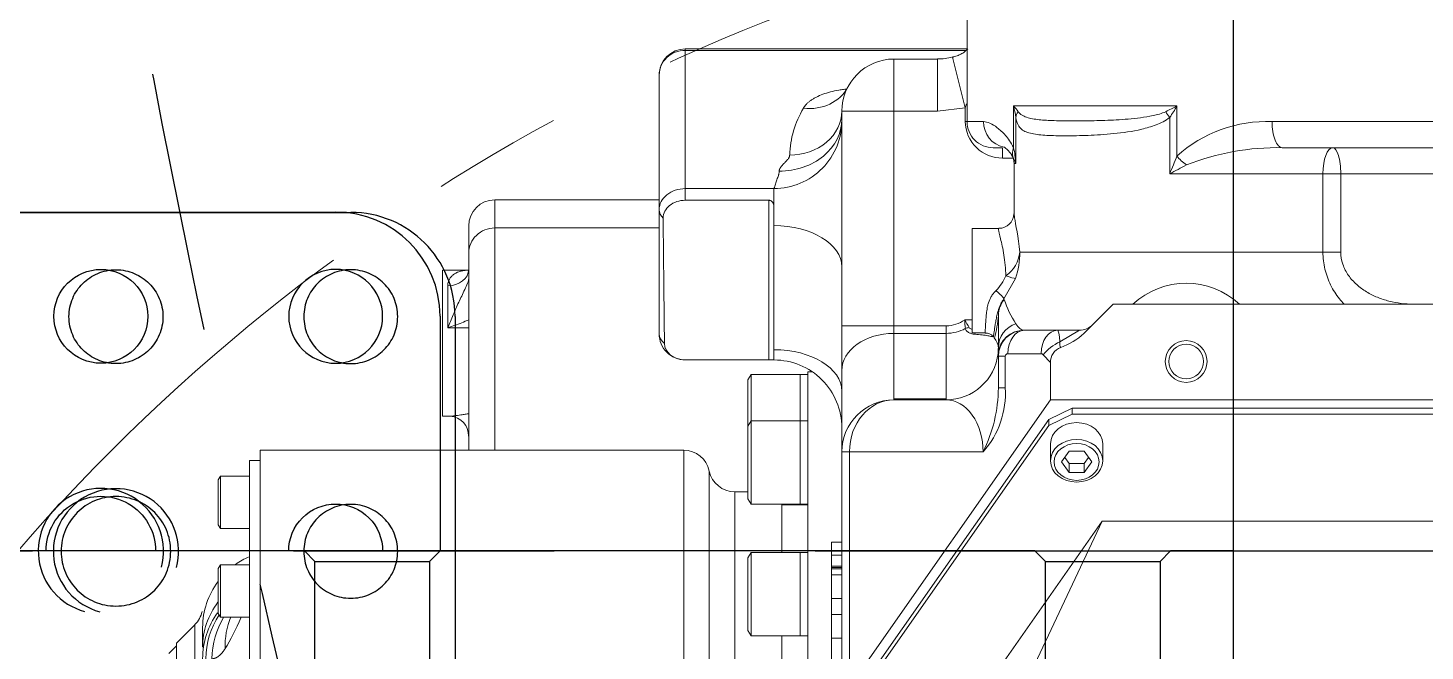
# Model space of a CAD drawing. Header units: millimetres. Extents: x 10462777 to 22643323, y 453826 to 1389191.
# Drawn here: x 11308064.8 to 11308332.6, y 597102.6 to 597222.1 of the extents above; entities that cross this region are included whole.
import ezdxf

# ---------------------------------------------------------------- set-up
doc = ezdxf.new("R2010")
doc.units = ezdxf.units.MM
doc.header["$LTSCALE"] = 200
doc.header["$MEASUREMENT"] = 0
for name, pattern in [('CENTER', [2, 1.25, -0.25, 0.25, -0.25]), ('CENTER2', [1.125, 0.75, -0.125, 0.125, -0.125]), ('DASHED', [3.5, 2, -1.5]), ('PHANTOM', [2.5, 1.25, -0.25, 0.25, -0.25, 0.25, -0.25])]:
    doc.linetypes.add(name, pattern=pattern)
doc.layers.get('0').update_dxf_attribs({"linetype": 'CONTINUOUS'})
for name, color, linetype in [('1', 1, 'CENTER'), ('2', 2, 'CONTINUOUS'), ('205', 4, 'CONTINUOUS'), ('DV1_DEFAULT', 7, 'CONTINUOUS')]:
    doc.layers.add(name, color=color, linetype=linetype)
doc.layers.add('LAYOUT', color=8, linetype='CONTINUOUS', lineweight=25)
doc.layers.add('TOP$23', color=7, linetype='CONTINUOUS', true_color=0xffffff)

# ---------------------------------------------------------------- blocks, each defined once
blk = doc.blocks.new('r710ic')
at = {"layer": 'DV1_DEFAULT', "color": 7, "linetype": 'Continuous', "lineweight": 0}
for p, q in [((272254.37, 104480.13), (272264.37, 104480.13)), ((272262.37, 104481.63), (272263.87, 104480.13)), ((272267.9, 104476.59), (272264.37, 104480.13)), ((272254.37, 104476.59), (272267.9, 104476.59)), ((272263.58, 104475.13), (272267.37, 104475.13)), ((272270.06, 104472.13), (272269.37, 104471.73)), ((272269.37, 104471.73), (272269.37, 104466.13)), ((272269.37, 104471.73), (272279.37, 104471.73)), ((272278.68, 104472.13), (272270.06, 104472.13)), ((272279.37, 104471.73), (272278.68, 104472.13)), ((272279.37, 104466.13), (272279.37, 104471.73)), ((272287.06, 104472.13), (272286.37, 104471.73)), ((272286.37, 104471.73), (272286.37, 104466.13)), ((272286.37, 104471.73), (272296.37, 104471.73)), ((272295.68, 104472.13), (272287.06, 104472.13)), ((272296.37, 104471.73), (272295.68, 104472.13)), ((272296.37, 104466.13), (272296.37, 104471.73)), ((272083.37, 104466.13), (272299.37, 104466.13)), ((272299.37, 104466.13), (272299.37, 104464.13)), ((272301.37, 104464.13), (272081.37, 104464.13)), ((272301.37, 104464.13), (272301.37, 104382.93)), ((272335.88, 104429.13), (272307.88, 104429.13)), ((272307.88, 104429.13), (272307.88, 104427.63)), ((272335.88, 104424.13), (272335.88, 104429.13)), ((272324.83, 104424.13), (272324.83, 104428.13)), ((272324.83, 104428.13), (272332.9, 104428.13)), ((272301.37, 104424.13), (272339.15, 104424.13)), ((272334.24, 104424.13), (272335.42, 104424.13)), ((272342.37, 104424.13), (272335.42, 104424.13)), ((272344.37, 104424.13), (272339.15, 104424.13)), ((272343.98, 104419.13), (272301.37, 104419.13)), ((272343.98, 104419.13), (272349.37, 104419.13)), ((272343.98, 104387.63), (272343.98, 104419.13)), ((272349.37, 104387.63), (272349.37, 104419.13)), ((272323.67, 104387.63), (272347.48, 104387.63)), ((272347.48, 104387.63), (272373.32, 104387.63)), ((272081.37, 104382.93), (272301.37, 104382.93)), ((272318.67, 104366.63), (272318.67, 104382.63)), ((272351.52, 104382.63), (272349.29, 104382.63)), ((272349.29, 104366.63), (272349.29, 104382.63)), ((272378.03, 104382.63), (272351.52, 104382.63)), ((272351.52, 104382.63), (272351.52, 104365.63)), ((272378.32, 104382.63), (272378.03, 104382.63)), ((272378.03, 104328.81), (272378.03, 104382.63)), ((272378.32, 104328.63), (272378.32, 104382.63)), ((272297.37, 104378.03), (272085.37, 104378.03)), ((272089.37, 104373.13), (272293.37, 104373.13)), ((272293.37, 104370.63), (272293.37, 104373.13)), ((272266.79, 104370.63), (272265.75, 104370.03)), ((272265.75, 104370.03), (272265.75, 104360.63)), ((272265.75, 104370.03), (272281.75, 104370.03)), ((272280.71, 104370.63), (272266.79, 104370.63)), ((272281.75, 104370.03), (272280.71, 104370.63)), ((272281.75, 104360.63), (272281.75, 104370.03)), ((272292.04, 104370.63), (272291, 104370.03)), ((272291, 104370.03), (272291, 104360.63)), ((272291, 104370.03), (272307, 104370.03)), ((272305.96, 104370.63), (272292.04, 104370.63)), ((272307, 104370.03), (272305.96, 104370.63)), ((272314.83, 104370.63), (272305.96, 104370.63)), ((272307, 104360.63), (272307, 104370.03)), ((272307, 104370.03), (272315.87, 104370.03)), ((272315.87, 104370.03), (272314.83, 104370.63)), ((272315.87, 104360.63), (272315.87, 104370.03)), ((272318.67, 104366.63), (272349.29, 104366.63)), ((272318.67, 104366.54), (272318.67, 104365.63)), ((272318.87, 104365.63), (272318.67, 104365.63)), ((272320.62, 104365.63), (272318.87, 104365.63)), ((272320.62, 104365.63), (272344.43, 104365.63)), ((272344.43, 104365.63), (272348.04, 104365.63)), ((272348.04, 104365.63), (272351.52, 104365.63)), ((272265.75, 104364.13), (272243.95, 104364.13)), ((272291, 104364.13), (272281.75, 104364.13)), ((272290.87, 104359.13), (272290.87, 104364.13)), ((272066.37, 104359.13), (272316.37, 104359.13)), ((272265.75, 104360.63), (272265.75, 104359.13)), ((272281.75, 104360.63), (272265.75, 104360.63)), ((272265.75, 104360.63), (272281.75, 104360.63)), ((272281.75, 104359.13), (272281.75, 104360.63)), ((272291, 104360.63), (272291, 104359.13)), ((272307, 104360.63), (272291, 104360.63)), ((272291, 104360.63), (272307, 104360.63)), ((272307, 104359.13), (272307, 104360.63)), ((272315.87, 104360.63), (272307, 104360.63)), ((272307, 104360.63), (272315.87, 104360.63)), ((272315.87, 104359.13), (272315.87, 104360.63)), ((272316.37, 104358.25), (272316.37, 104359.13)), ((272260.1, 104354.63), (272265.31, 104354.63)), ((272269.86, 104354.63), (272265.31, 104354.63)), ((272265.31, 104354.63), (272265.31, 104352.63)), ((272272.89, 104354.63), (272269.86, 104354.63)), ((272269.86, 104354.63), (272269.86, 104352.63)), ((272277.43, 104354.63), (272272.89, 104354.63)), ((272272.89, 104354.63), (272272.89, 104352.63)), ((272277.43, 104354.63), (272278.63, 104354.63)), ((272277.43, 104354.63), (272277.43, 104352.63)), ((272278.63, 104354.63), (272278.86, 104354.63)), ((272278.63, 104354.63), (272278.63, 104352.63)), ((272278.86, 104354.63), (272279.1, 104354.63)), ((272278.86, 104354.63), (272278.86, 104352.63)), ((272279.1, 104354.63), (272281.24, 104354.63)), ((272279.1, 104354.63), (272279.1, 104352.63)), ((272281.24, 104354.63), (272281.24, 104352.63)), ((272281.24, 104354.63), (272283.75, 104354.63)), ((272283.75, 104354.63), (272283.75, 104352.63)), ((272250.94, 104352.63), (272301.03, 104352.63)), ((272311.03, 104312.63), (272255.99, 104351.16)), ((272301.03, 104351.16), (272255.99, 104351.16)), ((272301.03, 104352.63), (272316.65, 104352.63)), ((272301.03, 104352.63), (272301.03, 104351.16)), ((272301.03, 104325.56), (272301.03, 104351.16)), ((272325.19, 104352.63), (272316.65, 104352.63)), ((272325.19, 104352.63), (272366.37, 104352.63)), ((272325.19, 104342.63), (272325.19, 104352.63)), ((272366.37, 104342.63), (272366.37, 104352.63)), ((272306.11, 104312.96), (272252.32, 104350.63)), ((272307.26, 104312.96), (272253.46, 104350.63)), ((272311.03, 104342.63), (272311.03, 104332.63)), ((272311.21, 104342.63), (272311.03, 104342.63)), ((272323.77, 104342.63), (272311.21, 104342.63)), ((272311.21, 104342.63), (272311.21, 104332.63)), ((272323.77, 104332.63), (272323.77, 104342.63)), ((272325.19, 104342.63), (272323.77, 104342.63)), ((272366.37, 104342.63), (272325.19, 104342.63)), ((272325.19, 104342.63), (272325.19, 104332.63)), ((272366.37, 104334.29), (272366.37, 104342.63)), ((272376.37, 104342.63), (272366.37, 104342.63)), ((272376.37, 104342.63), (272376.37, 104334.29)), ((272311.21, 104332.63), (272311.03, 104332.63)), ((272311.21, 104332.63), (272323.77, 104332.63)), ((272325.19, 104332.63), (272323.77, 104332.63)), ((272367.03, 104328.96), (272366.37, 104334.29)), ((272376.37, 104334.29), (272366.37, 104334.29)), ((272376.73, 104331.4), (272367.03, 104328.96)), ((272323.87, 104327.63), (272323.87, 104325.15)), ((272323.87, 104327.63), (272343.87, 104327.63)), ((272326.37, 104329.08), (272326.37, 104327.63)), ((272343.87, 104322.56), (272343.87, 104327.63)), ((272364.37, 104328.96), (272364.37, 104328.63)), ((272364.37, 104328.96), (272367.03, 104328.96)), ((272386.37, 104328.63), (272364.37, 104328.63)), ((272364.37, 104328.63), (272364.37, 104325.48)), ((272239.08, 104325.63), (272287.76, 104302.75)), ((272287.76, 104302.75), (272255.09, 104325.63)), ((272313.35, 104321.31), (272313.35, 104322.63)), ((272313.35, 104322.63), (272319.37, 104322.63)), ((272319.37, 104321.31), (272319.37, 104322.63)), ((272321.03, 104322.63), (272327.21, 104322.63)), ((272330.36, 104321.55), (272330.25, 104321.49)), ((272334.31, 104319.35), (272330.36, 104321.55)), ((272357.37, 104321.83), (272359.37, 104321.83)), ((272357.37, 104319.8), (272357.37, 104321.83)), ((272359.37, 104321.91), (272359.37, 104323.63)), ((272319.37, 104321.31), (272313.35, 104321.31)), ((272319.87, 104314.45), (272319.87, 104320.81)), ((272356.37, 104319.63), (272346.65, 104319.63)), ((272356.37, 104319.63), (272356.37, 104319.29)), ((272365.19, 104319.29), (272356.37, 104319.29)), ((272359.39, 104319.72), (272367.37, 104319.72)), ((272367.37, 104319.72), (272367.37, 104288.42)), ((272324.37, 104317.63), (272324.37, 104311.26)), ((272339.37, 104318.54), (272339.37, 104260.42)), ((272318.16, 104312.63), (272319.65, 104314.03)), ((272302.56, 104312.63), (272299.34, 104312.63)), ((272308.24, 104308.47), (272306.11, 104312.96)), ((272306.11, 104312.96), (272307.26, 104312.96)), ((272307.26, 104312.96), (272309.39, 104308.47)), ((272318.16, 104312.63), (272311.03, 104312.63)), ((272311.03, 104312.63), (272311.03, 104127.63)), ((272322.15, 104310.85), (272324.37, 104307.08)), ((272324.37, 104311.26), (272324.37, 104307.08)), ((272299.11, 104310.52), (272297.07, 104309.07)), ((272298.79, 104309.07), (272297.07, 104309.07)), ((272297.07, 104309.07), (272297.07, 104306.18)), ((272299.98, 104309.91), (272298.79, 104309.07)), ((272298.79, 104309.07), (272298.79, 104306.18)), ((272301.16, 104309.07), (272299.11, 104310.52)), ((272301.16, 104306.18), (272301.16, 104309.07)), ((272309.39, 104308.47), (272308.24, 104308.47)), ((272308.24, 104132.16), (272308.24, 104308.47)), ((272309.39, 104132.16), (272309.39, 104308.47)), ((272297.07, 104306.18), (272299.11, 104304.74)), ((272298.79, 104306.18), (272297.07, 104306.18)), ((272298.79, 104306.18), (272299.98, 104305.35)), ((272299.11, 104304.74), (272301.16, 104306.18)), ((272329.37, 104300.63), (272323.77, 104306.23)), ((272287.76, 104143.18), (272287.76, 104302.75)), ((272299.34, 104302.63), (272302.56, 104302.63)), ((272329.37, 104300.63), (272329.37, 104164.63)), ((272354.37, 104289.79), (272365.19, 104289.79)), ((272354.37, 104260.42), (272354.37, 104289.79)), ((272367.37, 104288.42), (272357.76, 104288.42)), ((272359.37, 104220.73), (272359.37, 104268.21)), ((272364.37, 104270.16), (272364.37, 104220.07)), ((272339.37, 104260.42), (272354.37, 104260.42)), ((272339.37, 104257.01), (272339.37, 104260.42)), ((272354.37, 104257.01), (272354.37, 104260.42)), ((272354.37, 104257.01), (272339.37, 104257.01)), ((272354.37, 104225.78), (272354.37, 104257.01))]:
    blk.add_line(p, q, dxfattribs=at)
at = {"layer": 'DV1_DEFAULT', "color": 3, "linetype": 'CENTER2', "lineweight": 0}
blk.add_circle((272041.37, 104232.63), 367.64, dxfattribs=at)
at = {"layer": 'DV1_DEFAULT', "color": 7, "linetype": 'Continuous', "lineweight": 0}
for radius in [4, 3.32]:
    blk.add_circle((272318.37, 104286.63), radius, dxfattribs=at)
for centre, radius, start, end in [((272261.37, 104460.13), 15, 54.0239, 90), ((272267.27, 104460.21), 14.92, 53.5112, 89.6407), ((272271.44, 104480.13), 5, 225, 258.2552), ((272267.27, 104460.21), 14.92, 23.7526, 35.134), ((272304.18, 104427.86), 3.7, 268.3501, 356.8406), ((272344.37, 104419.13), 5, 0, 90), ((272323.67, 104382.63), 5, 90, 180), ((272373.32, 104382.63), 5, 0, 90), ((272296.37, 104382.93), 5, 281.537, 0), ((272298.37, 104373.13), 5, 101.537, 180), ((272305.67, 104365.63), 13, 270, 0), ((272364.56, 104365.66), 13.04, 180.1497, 270.9901), ((272357.39, 104344.03), 18.6, 59.1303, 88.262), ((272301.03, 104342.63), 10, 0, 90), ((272366.37, 104342.63), 10, 0, 90), ((272321.03, 104332.63), 10, 180, 263.6505), ((272331.79, 104332.66), 8.02, 180.2006, 207.4721), ((272331.36, 104332.7), 6.16, 180.676, 215.9572), ((272386.38, 104334.12), 9.99, 179.0045, 195.7828), ((272328.27, 104292.43), 36.7, 92.9735, 95.6242), ((272315.38, 104346.48), 20.57, 297.4484, 302.2698), ((272364.43, 104321.9), 7.06, 90.4694, 180.5907), ((272364.37, 104323.63), 5, 90, 180), ((272381.43, 104374.5), 47.76, 252.453, 253.4075), ((272312.27, 104338.19), 16.91, 228.3183, 273.6483), ((272313.49, 104350.62), 27.99, 243.5539, 269.7049), ((272322.08, 104325.03), 1.76, 309.0071, 3.9612), ((272319.37, 104317.63), 5, 0, 90), ((272319.35, 104325.35), 2.72, 281.3283, 282.1907), ((272319.37, 104317.72), 5, 0, 83.6505), ((272321.03, 104332.63), 10, 263.9903, 270), ((272320.87, 104325.63), 3, 270, 312.798), ((272329.2, 104347.59), 25.04, 255.2839, 265.4229), ((272336.2, 104303.18), 19.25, 108.0158, 123.3663), ((272338.41, 104329.6), 9.16, 225.0564, 246.7401), ((272346.79, 104322.51), 2.88, 178.8422, 267.9537), ((272319.37, 104320.81), 0.5, 0, 90), ((272339.02, 104332.61), 14.07, 250.4373, 271.4199), ((272339.89, 104324.72), 6.2, 214.7916, 265.1831), ((272356.37, 104322.63), 3, 270, 301.1493), ((272353.33, 104327.51), 8.76, 290.2711, 298.4185), ((272355.25, 104338.22), 18.96, 273.3798, 282.6183), ((272364.04, 104330.99), 11.75, 275.5993, 286.4487), ((272361.57, 104325.65), 8.3, 304.5715, 314.3394), ((272319.37, 104314.45), 0.5, 303.8054, 0), ((272318.29, 104309.65), 2.98, 20.2626, 92.6586), ((272333.67, 104315.22), 13.38, 199.8194, 222.2367), ((272327.87, 104307.08), 3.5, 180, 225), ((272318.37, 104286.63), 15, 317.1666, 42.8334), ((272401.42, 104401.06), 120.81, 247.0772, 248.814), ((272557.47, 104395.51), 228.97, 207.4982, 208.4043), ((272379.9, 104310.71), 25.58, 234.8848, 240.6635), ((272414.8, 104313.94), 53.86, 205.7347, 208.2895), ((272311.75, 104269.14), 47.63, 358.8783, 21.4929), ((272338.74, 104271.21), 25.65, 357.6637, 42.1298)]:
    blk.add_arc(centre, radius, start, end, dxfattribs=at)
for centre, major_axis, ratio, start_param, end_param in [((272261.37, 104459.69), (-15, 0), 0.987441, 4.118632, 4.712389), ((272263.58, 104460.13), (0, 15), 0.965926, 5.645508, 6.283185), ((272261.37, 104458.52), (-15, 0), 0.987441, 4.148934, 4.712389), ((272263.31, 104456), (-8.09, -12.63), 0.958662, 3.29942, 3.730239), ((272336.05, 104428.13), (0, -4), 0.787412, 4.712389, 6.283185), ((272339.15, 104419.13), (0, -5), 0.965926, 1.570796, 3.141593), ((272321.87, 104382.63), (0, 3.99), 0.800731, 0.009208, 1.570796), ((272323.67, 104382.63), (0, -5), 0.608761, 3.141593, 3.78745), ((272519.08, 104382.63), (-327.71, 0), 0.015257, 5.269277, 5.358247), ((272347.48, 104382.63), (0, -5), 0.608761, 3.141593, 3.698481), ((272345.89, 104382.63), (0, -4.24), 0.800731, 1.570796, 3.149199), ((272347.48, 104382.63), (0, -5), 0.808858, 1.570796, 3.141593), ((272373.32, 104382.63), (0, -5), 0.942732, 1.570796, 3.141593), ((272312.71, 104365.63), (0, -13), 0.608761, 0, 1.570796), ((272336.52, 104365.63), (0, -13), 0.608761, 0, 1.570796), ((272364.78, 104364.63), (0, 12), 0.825786, 1.570796, 3.141593), ((272366.37, 104362.63), (0, 10), 0.841346, 1.570796, 3.141593), ((272375.45, 104360), (4.45, 8.51), 0.861876, 1.994245, 3.141593), ((272301.03, 104342.63), (10, 0), 0.853553, 0, 1.570796), ((272316.65, 104342.63), (0, 10), 0.711948, 4.712389, 6.283185), ((272301.03, 104332.63), (-10, 0), 0.707107, 1.570796, 3.141593), ((272322.37, 104326.07), (2, 0), 0.695627, 0.722734, 0.903055), ((272323.37, 104328.22), (0.51, -1.94), 0.739553, 1.379862, 1.76173), ((272364.37, 104320.64), (5, 0), 0.967172, 1.570796, 2.946667), ((272319.37, 104317.71), (-5, 0), 0.999968, 3.137096, 4.622077), ((272321.03, 104317.63), (0, 5), 0.97034, 5.045327, 6.283185), ((272327.21, 104317.63), (0, 5), 0.957973, 5.595421, 6.283185), ((272331.56, 104323.11), (1.26, 1.55), 0.150484, 3.317023, 4.834132), ((272319.87, 104317.63), (-4.5, 0), 0.707107, 3.141593, 4.712389), ((272334.98, 104321.18), (-0.65, -1.89), 0.087713, 4.742757, 6.06572), ((272359.39, 104315.18), (-2.07, 4.55), 0.665519, 5.684265, 6.225613), ((272365.19, 104316.31), (-0.44, 2.97), 0.758757, 5.594714, 6.090148), ((272319.65, 104310.85), (-2.5, 3.74), 0.486189, 4.397668, 5.340427), ((272319.87, 104311.26), (-4.5, 0), 0.707107, 3.141593, 4.712389), ((272302.56, 104307.63), (0, 5), 0.819152, 3.141593, 6.283185), ((272319.37, 104311.26), (5, 0), 0.1, 5.302404, 6.283185), ((272365.19, 104288.87), (2.25, 1.99), 0.234085, 0.871084, 1.366519), ((272357.76, 104285.51), (3.07, 3.95), 0.401128, 1.093916, 1.607979), ((272364.37, 104268.21), (5, 0), 0.390994, 1.570796, 3.141593), ((272354.37, 104258.53), (-5, 0), 0.377045, 3.141593, 4.712389), ((272354.37, 104258.53), (-5, 0), 0.304728, 1.570796, 3.141593)]:
    blk.add_ellipse(centre, major_axis=major_axis, ratio=ratio, start_param=start_param, end_param=end_param, dxfattribs=at)
for centre, major_axis in [((272299.34, 104307.63), (0, 5)), ((272299.11, 104307.63), (0, 4.31))]:
    blk.add_ellipse(centre, major_axis=major_axis, ratio=0.819152, dxfattribs=at)
for points, degree, knots in [([(272263.31, 104470.81), (272262.34, 104471.43), (272261.85, 104472.07), (272261.37, 104472.7), (272261.37, 104473.33)], 2, [0, 0, 0, 0.5, 0.5, 1, 1, 1]), ([(272307.88, 104427.68), (272307.88, 104427.66), (272307.88, 104427.64), (272307.88, 104427.51), (272307.89, 104427.39), (272307.92, 104427.11), (272307.94, 104426.95), (272307.98, 104426.62), (272308.01, 104426.45), (272308.06, 104426.07), (272308.09, 104425.88), (272308.16, 104425.47), (272308.19, 104425.25), (272308.27, 104424.76), (272308.31, 104424.48), (272308.35, 104424.19)], 3, [0.1763658, 0.1763658, 0.1763658, 0.1763658, 0.1875, 0.1875, 0.25, 0.25, 0.3125, 0.3125, 0.375, 0.375, 0.4375, 0.4375, 0.5, 0.5, 0.5781111, 0.5781111, 0.5781111, 0.5781111]), ([(272326.36, 104424.1), (272326.17, 104424.55), (272325.98, 104425.01), (272325.46, 104426.35), (272325.14, 104427.24), (272324.83, 104428.13)], 3, [0.6186405, 0.6186405, 0.6186405, 0.6186405, 0.75, 0.75, 1, 1, 1, 1]), ([(272324.83, 104428.13), (272325.66, 104427.79), (272326.48, 104427.46), (272328.11, 104426.77), (272328.92, 104426.42), (272330.52, 104425.68), (272331.32, 104425.29), (272332.57, 104424.7), (272333, 104424.51), (272333.77, 104424.21), (272334.07, 104424.13), (272334.24, 104424.13)], 3, [0, 0, 0, 0, 0.25, 0.25, 0.5, 0.5, 0.75, 0.75, 0.875, 0.875, 1, 1, 1, 1]), ([(272332.9, 104428.13), (272333.38, 104428.13), (272333.78, 104428.02), (272334.31, 104427.74), (272334.48, 104427.62), (272334.78, 104427.37), (272334.91, 104427.23), (272335.26, 104426.77), (272335.45, 104426.41), (272335.65, 104425.84), (272335.7, 104425.64), (272335.79, 104425.23), (272335.82, 104425.02), (272335.87, 104424.56), (272335.88, 104424.32), (272335.88, 104424.07)], 3, [0, 0, 0, 0, 0.125, 0.125, 0.1875, 0.1875, 0.25, 0.25, 0.375, 0.375, 0.4375, 0.4375, 0.5, 0.5, 0.570392, 0.570392, 0.570392, 0.570392]), ([(272318.87, 104365.63), (272318.83, 104365.63), (272318.79, 104365.64), (272318.73, 104365.71), (272318.71, 104365.76), (272318.68, 104365.93), (272318.67, 104366.03), (272318.67, 104366.24), (272318.67, 104366.31), (272318.67, 104366.46), (272318.67, 104366.55), (272318.67, 104366.63)], 3, [0, 0, 0, 0, 0.25, 0.25, 0.5, 0.5, 0.75, 0.75, 0.875, 0.875, 1, 1, 1, 1]), ([(272349.29, 104366.63), (272349.29, 104366.55), (272349.28, 104366.48), (272349.25, 104366.33), (272349.22, 104366.26), (272349.11, 104366.06), (272349.01, 104365.95), (272348.76, 104365.78), (272348.63, 104365.72), (272348.34, 104365.64), (272348.19, 104365.63), (272348.04, 104365.63)], 3, [0, 0, 0, 0, 0.125, 0.125, 0.25, 0.25, 0.5, 0.5, 0.75, 0.75, 1, 1, 1, 1]), ([(272351.52, 104365.63), (272351.69, 104365.58), (272351.98, 104365.49), (272352.56, 104365.31), (272353.1, 104365.12), (272353.64, 104364.91), (272353.97, 104364.8), (272354.24, 104364.72), (272354.45, 104364.67), (272354.66, 104364.64), (272354.8, 104364.63), (272354.87, 104364.63)], 3, [0, 0, 0, 0, 0.145887, 0.259113, 0.507448, 0.628022, 0.747997, 0.812123, 0.870093, 0.937634, 1, 1, 1, 1]), ([(272354.87, 104364.63), (272354.9, 104364.63), (272354.95, 104364.63), (272355.03, 104364.62), (272355.11, 104364.6), (272355.19, 104364.57), (272355.3, 104364.53), (272355.46, 104364.45), (272355.65, 104364.32), (272355.85, 104364.17), (272356.03, 104364.01), (272356.23, 104363.83), (272356.43, 104363.63), (272356.63, 104363.43), (272356.83, 104363.25), (272357.01, 104363.09), (272357.2, 104362.93), (272357.39, 104362.81), (272357.56, 104362.72), (272357.7, 104362.66), (272357.83, 104362.63), (272357.91, 104362.63), (272357.95, 104362.63)], 3, [0, 0, 0, 0, 0.022416, 0.045332, 0.068804, 0.09288, 0.117608, 0.176083, 0.240165, 0.300091, 0.368369, 0.423009, 0.500009, 0.576993, 0.631649, 0.699904, 0.759853, 0.823912, 0.88241, 0.923245, 0.962364, 1, 1, 1, 1]), ([(272366.94, 104360), (272366.98, 104359.98), (272367.07, 104359.92), (272367.21, 104359.83), (272367.34, 104359.74), (272367.48, 104359.63), (272367.61, 104359.52), (272367.82, 104359.33), (272368.1, 104359.02), (272368.45, 104358.58), (272368.77, 104358.07), (272369.18, 104357.34), (272369.63, 104356.28), (272370.09, 104354.83), (272370.38, 104353.46), (272370.53, 104352.43), (272370.58, 104351.96), (272370.6, 104351.79)], 3, [0, 0, 0, 0, 0.0211284, 0.0422469, 0.0633713, 0.0845174, 0.105701, 0.1269375, 0.1878092, 0.2488974, 0.3091635, 0.36947, 0.4895013, 0.6139652, 0.7365144, 0.8012563, 0.8372268, 0.8372268, 0.8372268, 0.8372268]), ([(272378.31, 104328.51), (272378.17, 104328.64), (272377.88, 104328.93), (272377.45, 104329.53), (272377.07, 104330.3), (272376.82, 104330.98), (272376.75, 104331.33), (272376.74, 104331.4)], 3, [0.6918257, 0.6918257, 0.6918257, 0.6918257, 0.7767584, 0.862964, 0.9255094, 0.9869207, 1, 1, 1, 1]), ([(272323.04, 104323.49), (272323.08, 104323.61), (272323.12, 104323.75), (272323.21, 104324.12), (272323.26, 104324.37), (272323.34, 104324.83), (272323.37, 104325), (272323.42, 104325.36), (272323.45, 104325.55), (272323.52, 104326.16), (272323.57, 104326.63), (272323.61, 104327.17)], 3, [0.5354498, 0.5354498, 0.5354498, 0.5354498, 0.625, 0.625, 0.75, 0.75, 0.8125, 0.8125, 0.875, 0.875, 1, 1, 1, 1]), ([(272323.61, 104327.17), (272323.62, 104327.36), (272323.65, 104327.54), (272323.75, 104327.9), (272323.81, 104328.08), (272323.98, 104328.41), (272324.08, 104328.56), (272324.34, 104328.82), (272324.49, 104328.91), (272324.68, 104328.96)], 3, [0, 0, 0, 0, 0.25, 0.25, 0.5, 0.5, 0.75, 0.75, 1, 1, 1, 1]), ([(272324.87, 104328.22), (272324.8, 104328.19), (272324.74, 104328.12), (272324.66, 104327.97), (272324.62, 104327.88), (272324.57, 104327.74), (272324.55, 104327.69), (272324.54, 104327.63)], 3, [0, 0, 0, 0, 0.125, 0.125, 0.25, 0.25, 0.3258257, 0.3258257, 0.3258257, 0.3258257]), ([(272323.87, 104325.16), (272323.87, 104325.16), (272323.87, 104325.16), (272323.87, 104325.16), (272323.88, 104325.16), (272323.91, 104325.16), (272323.94, 104325.15), (272324.04, 104325.15), (272324.14, 104325.15), (272324.41, 104325.13), (272324.57, 104325.13), (272324.96, 104325.11), (272325.19, 104325.1), (272325.7, 104325.07), (272325.98, 104325.05), (272326.59, 104325), (272326.93, 104324.98), (272327.64, 104324.91), (272328.01, 104324.87), (272328.6, 104324.77), (272328.8, 104324.74), (272329.2, 104324.65), (272329.41, 104324.59), (272330.03, 104324.39), (272330.44, 104324.21), (272331.03, 104323.86), (272331.23, 104323.72), (272331.6, 104323.43), (272331.77, 104323.28), (272331.94, 104323.11)], 3, [0.374103, 0.374103, 0.374103, 0.374103, 0.375, 0.375, 0.40625, 0.40625, 0.4375, 0.4375, 0.5, 0.5, 0.5625, 0.5625, 0.625, 0.625, 0.6875, 0.6875, 0.75, 0.75, 0.8125, 0.8125, 0.84375, 0.84375, 0.875, 0.875, 0.9375, 0.9375, 0.96875, 0.96875, 1, 1, 1, 1]), ([(272364.37, 104325.48), (272364.37, 104325.09), (272364.26, 104324.68), (272363.87, 104323.79), (272363.59, 104323.32), (272363.01, 104322.58), (272362.79, 104322.32), (272362.3, 104321.8), (272362.03, 104321.54), (272361.42, 104321.01), (272361.09, 104320.74), (272360.32, 104320.22), (272359.9, 104319.96), (272359.39, 104319.72)], 3, [0, 0, 0, 0, 0.25, 0.25, 0.5, 0.5, 0.625, 0.625, 0.75, 0.75, 0.875, 0.875, 1, 1, 1, 1]), ([(272330.36, 104321.55), (272330.16, 104321.71), (272329.96, 104321.85), (272329.56, 104322.1), (272329.34, 104322.21), (272328.93, 104322.4), (272328.72, 104322.48), (272328.33, 104322.61), (272328.14, 104322.66), (272327.77, 104322.76), (272327.6, 104322.8), (272327.26, 104322.88), (272327.09, 104322.92), (272326.6, 104323.02), (272326.28, 104323.08), (272325.68, 104323.19), (272325.39, 104323.23), (272324.86, 104323.32), (272324.61, 104323.36), (272323.96, 104323.46), (272323.62, 104323.51), (272323.29, 104323.55), (272323.21, 104323.56), (272323.11, 104323.57), (272323.09, 104323.57), (272323.09, 104323.57)], 3, [0, 0, 0, 0, 0.03125, 0.03125, 0.0625, 0.0625, 0.09375, 0.09375, 0.125, 0.125, 0.15625, 0.15625, 0.1875, 0.1875, 0.25, 0.25, 0.3125, 0.3125, 0.375, 0.375, 0.5, 0.5, 0.5625, 0.5625, 0.6111694, 0.6111694, 0.6111694, 0.6111694]), ([(272334.8, 104321.18), (272336.21, 104321.23), (272337.57, 104321.37), (272340, 104321.76), (272341.07, 104322), (272342.72, 104322.4), (272343.32, 104322.56), (272343.79, 104322.64), (272343.87, 104322.63), (272343.87, 104322.6)], 3, [0, 0, 0, 0, 0.125, 0.125, 0.25, 0.25, 0.375, 0.375, 0.4392362, 0.4392362, 0.4392362, 0.4392362]), ([(272359.54, 104321.58), (272359.54, 104321.58), (272359.53, 104321.58), (272359.44, 104321.4), (272359.03, 104320.93), (272358.33, 104320.29), (272357.88, 104320.04), (272357.78, 104319.99)], 3, [0.3130821, 0.3130821, 0.3130821, 0.3130821, 0.3358365, 0.4941673, 0.7277904, 0.9518092, 1, 1, 1, 1]), ([(272325.61, 104319.26), (272325.25, 104319), (272324.94, 104318.75), (272324.5, 104318.24), (272324.37, 104317.99), (272324.37, 104317.72)], 3, [0, 0, 0, 0, 0.5, 0.5, 1, 1, 1, 1]), ([(272346.78, 104319.63), (272346.64, 104319.63), (272346.36, 104319.59), (272344.69, 104319.3), (272342.25, 104318.83), (272339.37, 104318.54)], 3, [0.6654645, 0.6654645, 0.6654645, 0.6654645, 0.75, 0.75, 1, 1, 1, 1]), ([(272357.89, 104320.03), (272357.93, 104320.06), (272357.97, 104320.09), (272358.02, 104320.12), (272358.03, 104320.13), (272358.03, 104320.13)], 3, [0.09006118, 0.09006118, 0.09006118, 0.09006118, 0.125, 0.125, 0.13220706, 0.13220706, 0.13220706, 0.13220706]), ([(272365.19, 104289.79), (272364.53, 104290.59), (272364.11, 104291.49), (272363.39, 104293.33), (272363.13, 104294.25), (272362.49, 104296.99), (272362.24, 104298.79), (272361.9, 104302.25), (272361.8, 104303.88), (272361.68, 104306.94), (272361.65, 104308.39), (272361.65, 104311.05), (272361.68, 104312.25), (272361.8, 104314.4), (272361.89, 104315.36), (272362.24, 104316.99), (272362.49, 104317.66), (272363.13, 104318.45), (272363.4, 104318.67), (272364.1, 104319.04), (272364.54, 104319.19), (272365.19, 104319.29)], 3, [0, 0, 0, 0, 0.0625, 0.0625, 0.125, 0.125, 0.25, 0.25, 0.375, 0.375, 0.5, 0.5, 0.625, 0.625, 0.75, 0.75, 0.875, 0.875, 0.9375, 0.9375, 1, 1, 1, 1]), ([(272366.28, 104318.82), (272366.09, 104318.69), (272365.95, 104318.55), (272365.71, 104318.26), (272365.61, 104318.11), (272365.34, 104317.64), (272365.22, 104317.3), (272365.01, 104316.57), (272364.93, 104316.19), (272364.8, 104315.37), (272364.75, 104314.93), (272364.67, 104314.03), (272364.63, 104313.56), (272364.58, 104312.57), (272364.57, 104312.05), (272364.52, 104310.45), (272364.51, 104309.31), (272364.51, 104306.89), (272364.52, 104305.61), (272364.58, 104302.92), (272364.63, 104301.51), (272364.75, 104299.28), (272364.8, 104298.52), (272364.93, 104296.97), (272365.01, 104296.19), (272365.22, 104294.6), (272365.34, 104293.79), (272365.61, 104292.57), (272365.71, 104292.16), (272365.95, 104291.35), (272366.09, 104290.95), (272366.28, 104290.55)], 3, [0, 0, 0, 0, 0.03125, 0.03125, 0.0625, 0.0625, 0.125, 0.125, 0.1875, 0.1875, 0.25, 0.25, 0.3125, 0.3125, 0.375, 0.375, 0.5, 0.5, 0.625, 0.625, 0.75, 0.75, 0.8125, 0.8125, 0.875, 0.875, 0.9375, 0.9375, 0.96875, 0.96875, 1, 1, 1, 1]), ([(272322.15, 104310.85), (272321.96, 104310.87), (272321.77, 104310.88), (272321.49, 104310.86), (272321.4, 104310.84), (272321.23, 104310.78), (272321.15, 104310.74), (272321.09, 104310.69)], 3, [0, 0, 0, 0, 0.5, 0.5, 0.75, 0.75, 1, 1, 1, 1]), ([(272329.36, 104256.36), (272329.69, 104256.68), (272330.03, 104256.98), (272331.19, 104257.91), (272332.08, 104258.48), (272333.53, 104259.19), (272334.02, 104259.4), (272335.04, 104259.76), (272335.55, 104259.91), (272336.61, 104260.16), (272337.15, 104260.25), (272338.25, 104260.38), (272338.81, 104260.42), (272339.37, 104260.42)], 3, [0.570454, 0.570454, 0.570454, 0.570454, 0.625, 0.625, 0.75, 0.75, 0.8125, 0.8125, 0.875, 0.875, 0.9375, 0.9375, 1, 1, 1, 1]), ([(272339.37, 104257.01), (272338.56, 104257.01), (272337.77, 104256.87), (272336.63, 104256.48), (272336.26, 104256.33), (272335.56, 104255.96), (272335.22, 104255.76), (272334.57, 104255.3), (272334.26, 104255.06), (272333.67, 104254.53), (272333.4, 104254.25), (272332.87, 104253.67), (272332.63, 104253.37), (272332.16, 104252.74), (272331.94, 104252.41), (272331.33, 104251.41), (272330.98, 104250.71), (272330.39, 104249.27), (272330.15, 104248.53), (272329.75, 104247), (272329.61, 104246.22), (272329.42, 104244.66), (272329.37, 104243.88), (272329.37, 104243.08)], 3, [0, 0, 0, 0, 0.125, 0.125, 0.1875, 0.1875, 0.25, 0.25, 0.3125, 0.3125, 0.375, 0.375, 0.4375, 0.4375, 0.5, 0.5, 0.625, 0.625, 0.75, 0.75, 0.875, 0.875, 1, 1, 1, 1])]:
    blk.add_open_spline(points, degree=degree, knots=knots, dxfattribs=at)
for points in [[(272269.31, 104467.75), (272267.01, 104468.76), (272264.93, 104469.77), (272263.31, 104470.81)], [(272357.5, 104319.8), (272357.65, 104319.89), (272357.77, 104319.96), (272357.89, 104320.03)]]:
    blk.add_open_spline(points, degree=3, dxfattribs=at)
at = {"layer": 'LAYOUT', "color": 3}
blk.add_circle((272041.37, 104232.63), 2050.12, dxfattribs=at)
blk = doc.blocks.new('A$C7DA30AB0')
at = {"layer": 'LAYOUT', "color": 6, "linetype": 'PHANTOM'}
blk.add_circle((3030.45, 3025.99, 0), 2693.02, dxfattribs=at)

msp = doc.modelspace()

# ---------------------------------------------------------------- linework, layer by layer
at = {"layer": '1', "color": 124, "linetype": 'Continuous'}
for p, q in [((11308117.78037, 597121.77335, 0), (11307625.77338, 597121.77335, 0)), ((11308119.78039, 597119.77332, 0), (11308117.78037, 597121.77335, 0)), ((11308143.78073, 597121.77335, 0), (11308117.78037, 597121.77335, 0)), ((11308143.78073, 597121.77335, 0), (11308141.78071, 597119.77332, 0)), ((11308257.78235, 597121.77335, 0), (11308143.78073, 597121.77335, 0)), ((11308259.78238, 597119.77332, 0), (11308257.78235, 597121.77335, 0)), ((11308257.78235, 597121.77335, 0), (11308283.78272, 597121.77335, 0)), ((11308283.78272, 597121.77335, 0), (11308281.7827, 597119.77332, 0)), ((11308295.78318, 597121.77335, 0), (11308283.78272, 597121.77335, 0)), ((11308119.78039, 597099.77304, 0), (11308119.78039, 597119.77332, 0)), ((11308119.78039, 597119.77332, 0), (11308141.78071, 597119.77332, 0)), ((11308141.78071, 597119.77332, 0), (11308141.78071, 597099.77304, 0)), ((11308259.78238, 597099.77304, 0), (11308259.78238, 597119.77332, 0)), ((11308259.78238, 597119.77332, 0), (11308281.7827, 597119.77332, 0)), ((11308281.7827, 597119.77332, 0), (11308281.7827, 597099.77304, 0))]:
    msp.add_line(p, q, dxfattribs=at)
at = {"layer": '2', "color": 252, "linetype": 'Continuous'}
for p, q in [((11307982.06271, 597186.77427, 0), (11308123.78045, 597186.77427, 0)), ((11308143.78073, 597166.77399, 0), (11308143.78073, 597121.77196, 0))]:
    msp.add_line(p, q, dxfattribs=at)
at = {"layer": '2', "color": 80, "linetype": 'Continuous'}
for p, q in [((11307982.06271, 597186.77427, 0), (11308123.78045, 597186.77427, 0)), ((11308143.78073, 597166.77399, 0), (11308143.78073, 597121.77196, 0))]:
    msp.add_line(p, q, dxfattribs=at)
msp.add_circle((11308078.77981, 597166.77399, 0), 9.00013, dxfattribs=at)
at = {"layer": '2', "color": 80, "linetype": 'Continuous', "extrusion": (0, 0, -1)}
msp.add_circle((-11308123.78045, 597166.77399, 0), 9.00013, dxfattribs=at)
at = {"layer": '2', "color": 80, "linetype": 'Continuous'}
for centre, radius, start, end in [((11308123.78045, 597166.77399, 0), 20.00028, 0, 90), ((11308078.77981, 597121.77335, 0), 12.00017, 345, 255.0000001)]:
    msp.add_arc(centre, radius, start, end, dxfattribs=at)
at = {"layer": '2', "color": 252, "linetype": 'Continuous'}
msp.add_arc((11308123.78045, 597166.77399, 0), 20.00028, 0, 90, dxfattribs=at)
at = {"layer": '2', "color": 80, "linetype": 'Continuous', "extrusion": (0, 0, -1)}
for centre, radius, start, end in [((-11308078.77981, 597121.77335, 0), 10.50015, 0.0000234, 180.0000351), ((-11308123.78045, 597121.77335, 0), 9.00013, 359.9999806, 90), ((-11308123.78045, 597121.77335, 0), 9.00013, 90, 180.0000194)]:
    msp.add_arc(centre, radius, start, end, dxfattribs=at)
at = {"layer": '205', "color": 252, "linetype": 'Continuous'}
msp.add_line((11308295.78289, 597302.7677, 0), (11308295.78289, 597077.76143, 0), dxfattribs=at)
at = {"layer": 'TOP$23', "linetype": 'PHANTOM'}
for p, q in [((11307984.9534, 597186.71124), (11308126.66913, 597186.71124)), ((11308146.66913, 597166.71124), (11308146.66913, 597024.99551))]:
    msp.add_line(p, q, dxfattribs=at)
msp.add_circle((11308081.66913, 597166.71124), 9, dxfattribs=at)
at = {"layer": 'TOP$23', "linetype": 'PHANTOM', "extrusion": (0, 0, -1)}
for centre, radius in [((-11308126.66913, 597166.71124), 9), ((-11308081.66913, 597121.71124), 10.5), ((-11308126.66913, 597121.71124), 9)]:
    msp.add_circle(centre, radius, dxfattribs=at)
at = {"layer": 'TOP$23', "linetype": 'PHANTOM'}
msp.add_arc((11308126.66913, 597166.71124), 20, 0, 90, dxfattribs=at)
at = {"layer": 'TOP$23', "linetype": 'DASHED'}
msp.add_arc((11308081.66913, 597121.71124), 12, 344.9999999, 255, dxfattribs=at)
at = {"layer": 'TOP$23', "linetype": 'CENTER'}
msp.add_open_spline([(11308865.66913, 597121.71124), (11308863.63007, 597121.71124), (11308859.55195, 597121.71124), (11308855.98359, 597121.71124), (11308852.92499, 597121.71124), (11308849.35663, 597121.71124), (11308845.78827, 597121.71124), (11308842.72968, 597121.71124), (11308839.67109, 597121.71124), (11308836.61249, 597121.71124), (11308833.04413, 597121.71124), (11308829.47577, 597121.71124), (11308826.41718, 597121.71124), (11308823.35859, 597121.71124), (11308820.29999, 597121.71124), (11308816.73163, 597121.71124), (11308813.16327, 597121.71124), (11308810.10468, 597121.71124), (11308807.04609, 597121.71124), (11308803.98749, 597121.71124), (11308800.41913, 597121.71124), (11308796.85077, 597121.71124), (11308793.79218, 597121.71124), (11308790.73359, 597121.71124), (11308787.67499, 597121.71124), (11308784.10663, 597121.71124), (11308780.53827, 597121.71124), (11308777.47968, 597121.71124), (11308774.42109, 597121.71124), (11308771.36249, 597121.71124), (11308767.79413, 597121.71124), (11308764.22577, 597121.71124), (11308761.16718, 597121.71124), (11308757.59882, 597121.71124), (11308754.54023, 597121.71124), (11308751.48163, 597121.71124), (11308748.42304, 597121.71124), (11308745.36445, 597121.71124), (11308741.28632, 597121.71124), (11308738.22773, 597121.71124), (11308735.16913, 597121.71124), (11308731.60077, 597121.71124), (11308728.54218, 597121.71124), (11308725.48359, 597121.71124), (11308722.42499, 597121.71124), (11308718.85663, 597121.71124), (11308715.28827, 597121.71124), (11308712.22968, 597121.71124), (11308709.17109, 597121.71124), (11308706.11249, 597121.71124), (11308702.54413, 597121.71124), (11308698.97577, 597121.71124), (11308695.91718, 597121.71124), (11308692.85859, 597121.71124), (11308689.79999, 597121.71124), (11308686.23163, 597121.71124), (11308682.66327, 597121.71124), (11308679.60468, 597121.71124), (11308676.54609, 597121.71124), (11308673.48749, 597121.71124), (11308669.91913, 597121.71124), (11308666.35077, 597121.71124), (11308663.29218, 597121.71124), (11308660.23359, 597121.71124), (11308657.17499, 597121.71124), (11308653.60663, 597121.71124), (11308650.03827, 597121.71124), (11308646.97968, 597121.71124), (11308643.92109, 597121.71124), (11308640.86249, 597121.71124), (11308637.29413, 597121.71124), (11308633.72577, 597121.71124), (11308630.66718, 597121.71124), (11308627.60859, 597121.71124), (11308624.54999, 597121.71124), (11308620.98163, 597121.71124), (11308617.41327, 597121.71124), (11308614.35468, 597121.71124), (11308611.29609, 597121.71124), (11308608.23749, 597121.71124), (11308604.66913, 597121.71124), (11308601.10077, 597121.71124), (11308598.04218, 597121.71124), (11308594.98359, 597121.71124), (11308591.92499, 597121.71124), (11308588.35663, 597121.71124), (11308584.78827, 597121.71124), (11308581.72968, 597121.71124), (11308578.67109, 597121.71124), (11308575.61249, 597121.71124), (11308572.04413, 597121.71124), (11308568.47577, 597121.71124), (11308565.41718, 597121.71124), (11308562.35859, 597121.71124), (11308559.29999, 597121.71124), (11308555.73163, 597121.71124), (11308552.16327, 597121.71124), (11308549.10468, 597121.71124), (11308546.04609, 597121.71124), (11308542.98749, 597121.71124), (11308539.41913, 597121.71124), (11308535.85077, 597121.71124), (11308532.79218, 597121.71124), (11308529.73359, 597121.71124), (11308526.67499, 597121.71124), (11308523.10663, 597121.71124), (11308520.04804, 597121.71124), (11308516.98945, 597121.71124), (11308513.42109, 597121.71124), (11308510.36249, 597121.71124), (11308506.79413, 597121.71124), (11308503.22577, 597121.71124), (11308500.16718, 597121.71124), (11308497.10859, 597121.71124), (11308494.04999, 597121.71124), (11308490.48163, 597121.71124), (11308486.91327, 597121.71124), (11308483.85468, 597121.71124), (11308480.79609, 597121.71124), (11308477.73749, 597121.71124), (11308474.16913, 597121.71124), (11308470.60077, 597121.71124), (11308467.54218, 597121.71124), (11308464.48359, 597121.71124), (11308461.42499, 597121.71124), (11308457.85663, 597121.71124), (11308454.28827, 597121.71124), (11308451.22968, 597121.71124), (11308448.17109, 597121.71124), (11308445.11249, 597121.71124), (11308441.54413, 597121.71124), (11308437.97577, 597121.71124), (11308434.91718, 597121.71124), (11308431.34882, 597121.71124), (11308428.29023, 597121.71124), (11308425.23163, 597121.71124), (11308421.66327, 597121.71124), (11308418.60468, 597121.71124), (11308415.54609, 597121.71124), (11308412.48749, 597121.71124), (11308408.91913, 597121.71124), (11308405.35077, 597121.71124), (11308402.29218, 597121.71124), (11308399.23359, 597121.71124), (11308396.17499, 597121.71124), (11308392.60663, 597121.71124), (11308389.03827, 597121.71124), (11308385.97968, 597121.71124), (11308382.92109, 597121.71124), (11308379.86249, 597121.71124), (11308376.29413, 597121.71124), (11308372.72577, 597121.71124), (11308369.66718, 597121.71124), (11308366.60859, 597121.71124), (11308363.54999, 597121.71124), (11308359.98163, 597121.71124), (11308356.41327, 597121.71124), (11308353.35468, 597121.71124), (11308349.78632, 597121.71124), (11308346.72773, 597121.71124), (11308343.66913, 597121.71124), (11308340.10077, 597121.71124), (11308337.04218, 597121.71124), (11308333.98359, 597121.71124), (11308330.92499, 597121.71124), (11308327.35663, 597121.71124), (11308323.78827, 597121.71124), (11308320.72968, 597121.71124), (11308317.67109, 597121.71124), (11308314.61249, 597121.71124), (11308311.04413, 597121.71124), (11308307.47577, 597121.71124), (11308304.41718, 597121.71124), (11308301.35859, 597121.71124), (11308298.29999, 597121.71124), (11308294.73163, 597121.71124), (11308291.16327, 597121.71124), (11308288.10468, 597121.71124), (11308285.04609, 597121.71124), (11308281.98749, 597121.71124), (11308278.41913, 597121.71124), (11308274.85077, 597121.71124), (11308271.79218, 597121.71124), (11308268.73359, 597121.71124), (11308265.67499, 597121.71124), (11308262.10663, 597121.71124), (11308258.53827, 597121.71124), (11308255.47968, 597121.71124), (11308252.42109, 597121.71124), (11308249.36249, 597121.71124), (11308245.79413, 597121.71124), (11308242.22577, 597121.71124), (11308239.16718, 597121.71124), (11308236.10859, 597121.71124), (11308233.04999, 597121.71124), (11308229.48163, 597121.71124), (11308225.91327, 597121.71124), (11308222.85468, 597121.71124), (11308219.79609, 597121.71124), (11308216.73749, 597121.71124), (11308213.16913, 597121.71124), (11308209.60077, 597121.71124), (11308206.54218, 597121.71124), (11308203.48359, 597121.71124), (11308200.42499, 597121.71124), (11308196.85663, 597121.71124), (11308193.28827, 597121.71124), (11308190.22968, 597121.71124), (11308187.17109, 597121.71124), (11308184.11249, 597121.71124), (11308180.54413, 597121.71124), (11308177.48554, 597121.71124), (11308174.42695, 597121.71124), (11308170.85859, 597121.71124), (11308167.79999, 597121.71124), (11308164.23163, 597121.71124), (11308160.66327, 597121.71124), (11308157.60468, 597121.71124), (11308154.54609, 597121.71124), (11308151.48749, 597121.71124), (11308147.91913, 597121.71124), (11308144.35077, 597121.71124), (11308141.29218, 597121.71124), (11308138.23359, 597121.71124), (11308135.17499, 597121.71124), (11308131.60663, 597121.71124), (11308128.03827, 597121.71124), (11308124.97968, 597121.71124), (11308121.92109, 597121.71124), (11308118.86249, 597121.71124), (11308115.29413, 597121.71124), (11308111.72577, 597121.71124), (11308108.66718, 597121.71124), (11308105.60859, 597121.71124), (11308102.54999, 597121.71124), (11308098.98163, 597121.71124), (11308095.41327, 597121.71124), (11308092.35468, 597121.71124), (11308089.29609, 597121.71124), (11308086.23749, 597121.71124), (11308082.66913, 597121.71124), (11308079.10077, 597121.71124), (11308076.04218, 597121.71124), (11308072.98359, 597121.71124), (11308069.92499, 597121.71124), (11308066.35663, 597121.71124), (11308062.78827, 597121.71124), (11308059.72968, 597121.71124), (11308056.67109, 597121.71124), (11308053.61249, 597121.71124), (11308050.04413, 597121.71124), (11308046.47577, 597121.71124), (11308043.41718, 597121.71124), (11308040.35859, 597121.71124), (11308037.29999, 597121.71124), (11308033.73163, 597121.71124), (11308030.16327, 597121.71124), (11308027.10468, 597121.71124), (11308024.04609, 597121.71124), (11308020.98749, 597121.71124), (11308017.41913, 597121.71124), (11308013.85077, 597121.71124), (11308010.79218, 597121.71124), (11308007.73359, 597121.71124), (11308004.67499, 597121.71124), (11308001.10663, 597121.71124), (11307997.53827, 597121.71124), (11307994.47968, 597121.71124), (11307990.91132, 597121.71124), (11307987.85273, 597121.71124), (11307984.79413, 597121.71124), (11307981.22577, 597121.71124), (11307978.16718, 597121.71124), (11307975.10859, 597121.71124), (11307972.04999, 597121.71124), (11307968.48163, 597121.71124), (11307964.91327, 597121.71124), (11307961.85468, 597121.71124), (11307958.79609, 597121.71124), (11307955.73749, 597121.71124), (11307952.16913, 597121.71124), (11307948.60077, 597121.71124), (11307945.54218, 597121.71124), (11307942.48359, 597121.71124), (11307939.42499, 597121.71124), (11307935.85663, 597121.71124), (11307932.28827, 597121.71124), (11307929.22968, 597121.71124), (11307926.17109, 597121.71124), (11307923.11249, 597121.71124), (11307919.54413, 597121.71124), (11307915.97577, 597121.71124), (11307912.91718, 597121.71124), (11307909.85859, 597121.71124), (11307906.79999, 597121.71124), (11307903.23163, 597121.71124), (11307899.66327, 597121.71124), (11307896.60468, 597121.71124), (11307893.54609, 597121.71124), (11307890.48749, 597121.71124), (11307886.91913, 597121.71124), (11307883.35077, 597121.71124), (11307880.29218, 597121.71124), (11307877.23359, 597121.71124), (11307874.17499, 597121.71124), (11307870.60663, 597121.71124), (11307867.03827, 597121.71124), (11307863.97968, 597121.71124), (11307860.92109, 597121.71124), (11307857.86249, 597121.71124), (11307854.29413, 597121.71124), (11307850.72577, 597121.71124), (11307847.66718, 597121.71124), (11307844.60859, 597121.71124), (11307841.54999, 597121.71124), (11307837.98163, 597121.71124), (11307834.41327, 597121.71124), (11307831.35468, 597121.71124), (11307827.78632, 597121.71124), (11307823.7082, 597121.71124), (11307821.66913, 597121.71124)], degree=2, knots=[0, 0, 0, 0.00390625, 0.0078125, 0.010742188, 0.013671875, 0.017578125, 0.020507812, 0.0234375, 0.026367188, 0.029296875, 0.033203125, 0.036132812, 0.0390625, 0.041992188, 0.044921875, 0.048828125, 0.051757812, 0.0546875, 0.057617188, 0.060546875, 0.064453125, 0.067382812, 0.0703125, 0.073242188, 0.076171875, 0.080078125, 0.083007812, 0.0859375, 0.088867188, 0.091796875, 0.095703125, 0.098632812, 0.1015625, 0.10546875, 0.107421875, 0.111328125, 0.11328125, 0.1171875, 0.12109375, 0.123046875, 0.126953125, 0.129882812, 0.1328125, 0.135742188, 0.138671875, 0.142578125, 0.145507812, 0.1484375, 0.151367188, 0.154296875, 0.158203125, 0.161132812, 0.1640625, 0.166992188, 0.169921875, 0.173828125, 0.176757812, 0.1796875, 0.182617188, 0.185546875, 0.189453125, 0.192382812, 0.1953125, 0.198242188, 0.201171875, 0.205078125, 0.208007812, 0.2109375, 0.213867188, 0.216796875, 0.220703125, 0.223632812, 0.2265625, 0.229492188, 0.232421875, 0.236328125, 0.239257812, 0.2421875, 0.245117188, 0.248046875, 0.251953125, 0.254882812, 0.2578125, 0.260742188, 0.263671875, 0.267578125, 0.270507812, 0.2734375, 0.276367188, 0.279296875, 0.283203125, 0.286132812, 0.2890625, 0.291992188, 0.294921875, 0.298828125, 0.301757812, 0.3046875, 0.307617188, 0.310546875, 0.314453125, 0.317382812, 0.3203125, 0.323242188, 0.326171875, 0.330078125, 0.33203125, 0.3359375, 0.338867188, 0.341796875, 0.345703125, 0.348632812, 0.3515625, 0.354492188, 0.357421875, 0.361328125, 0.364257812, 0.3671875, 0.370117188, 0.373046875, 0.376953125, 0.379882812, 0.3828125, 0.385742188, 0.388671875, 0.392578125, 0.395507812, 0.3984375, 0.401367188, 0.404296875, 0.408203125, 0.411132812, 0.4140625, 0.41796875, 0.419921875, 0.423828125, 0.426757812, 0.4296875, 0.432617188, 0.435546875, 0.439453125, 0.442382812, 0.4453125, 0.448242188, 0.451171875, 0.455078125, 0.458007812, 0.4609375, 0.463867188, 0.466796875, 0.470703125, 0.473632812, 0.4765625, 0.479492188, 0.482421875, 0.486328125, 0.489257812, 0.4921875, 0.49609375, 0.498046875, 0.501953125, 0.504882812, 0.5078125, 0.510742188, 0.513671875, 0.517578125, 0.520507812, 0.5234375, 0.526367188, 0.529296875, 0.533203125, 0.536132812, 0.5390625, 0.541992188, 0.544921875, 0.548828125, 0.551757812, 0.5546875, 0.557617188, 0.560546875, 0.564453125, 0.567382812, 0.5703125, 0.573242188, 0.576171875, 0.580078125, 0.583007812, 0.5859375, 0.588867188, 0.591796875, 0.595703125, 0.598632812, 0.6015625, 0.604492188, 0.607421875, 0.611328125, 0.614257812, 0.6171875, 0.620117188, 0.623046875, 0.626953125, 0.629882812, 0.6328125, 0.635742188, 0.638671875, 0.642578125, 0.645507812, 0.6484375, 0.651367188, 0.654296875, 0.658203125, 0.66015625, 0.6640625, 0.666992188, 0.669921875, 0.673828125, 0.676757812, 0.6796875, 0.682617188, 0.685546875, 0.689453125, 0.692382812, 0.6953125, 0.698242188, 0.701171875, 0.705078125, 0.708007812, 0.7109375, 0.713867188, 0.716796875, 0.720703125, 0.723632812, 0.7265625, 0.729492188, 0.732421875, 0.736328125, 0.739257812, 0.7421875, 0.745117188, 0.748046875, 0.751953125, 0.754882812, 0.7578125, 0.760742188, 0.763671875, 0.767578125, 0.770507812, 0.7734375, 0.776367188, 0.779296875, 0.783203125, 0.786132812, 0.7890625, 0.791992188, 0.794921875, 0.798828125, 0.801757812, 0.8046875, 0.807617188, 0.810546875, 0.814453125, 0.817382812, 0.8203125, 0.823242188, 0.826171875, 0.830078125, 0.833007812, 0.8359375, 0.83984375, 0.841796875, 0.845703125, 0.848632812, 0.8515625, 0.854492188, 0.857421875, 0.861328125, 0.864257812, 0.8671875, 0.870117188, 0.873046875, 0.876953125, 0.879882812, 0.8828125, 0.885742188, 0.888671875, 0.892578125, 0.895507812, 0.8984375, 0.901367188, 0.904296875, 0.908203125, 0.911132812, 0.9140625, 0.916992188, 0.919921875, 0.923828125, 0.926757812, 0.9296875, 0.932617188, 0.935546875, 0.939453125, 0.942382812, 0.9453125, 0.948242188, 0.951171875, 0.955078125, 0.958007812, 0.9609375, 0.963867188, 0.966796875, 0.970703125, 0.973632812, 0.9765625, 0.979492188, 0.982421875, 0.986328125, 0.989257812, 0.9921875, 0.99609375, 1, 1, 1], dxfattribs=at)

# ---------------------------------------------------------------- block references
at = {"ltscale": 10, "rotation": 180}
msp.add_blockref('A$C7DA30AB0', (11313764.24811, 600747.76955, 0), dxfattribs=at)
at = {"layer": 'LAYOUT', "color": 2, "rotation": 89.99999999999999}
msp.add_blockref('r710ic', (11412573.40786, 324839.74027, 0), dxfattribs=at)

doc.saveas('drawing.dxf')
